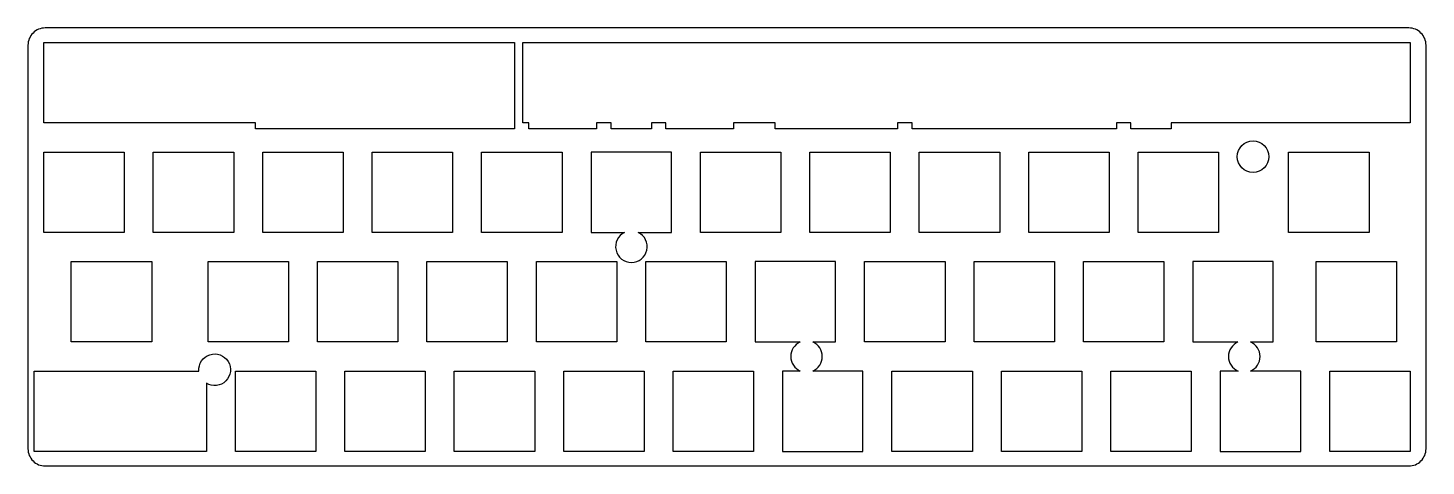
# Model space of a CAD drawing. Header units: millimetres. Extents: x -234 to 10, y -10 to 67.
import ezdxf

# ---------------------------------------------------------------- set-up
doc = ezdxf.new("R2010")
doc.units = ezdxf.units.MM
doc.layers.get('0').update_dxf_attribs({"linetype": 'CONTINUOUS'})

msp = doc.modelspace()

# ---------------------------------------------------------------- linework, layer by layer
for points in [[(6.77, 66.68), (-230.61, 66.68, 0.414214), (-233.61, 63.68), (-233.61, -6.52, 0.414214), (-230.61, -9.52), (6.77, -9.52, 0.414214), (9.77, -6.52), (9.77, 63.68, 0.414214)], [(-129.76, 31.1, 4.354733), (-127.36, 31.1), (-121.59, 31.1), (-121.59, 45.1), (-135.59, 45.1), (-135.59, 31.1)], [(-96.99, 7, 0.657649), (-96.98, 12.05), (-93.01, 12.05), (-93.01, 26.05), (-107.01, 26.05), (-107.01, 12.05), (-99.17, 12.05, 0.657649), (-99.16, 7), (-102.25, 7), (-102.25, -7), (-88.25, -7), (-88.25, 7)], [(-20.79, 7, 0.657649), (-20.78, 12.05), (-16.81, 12.05), (-16.81, 26.05), (-30.81, 26.05), (-30.81, 12.05), (-22.97, 12.05, 0.657649), (-22.96, 7), (-26.05, 7), (-26.05, -7), (-12.05, -7), (-12.05, 7)], [(-202.55, -7), (-232.53, -7), (-232.53, 7), (-203.85, 7, -4.183301), (-202.55, 4.88)]]:
    msp.add_lwpolyline(points, format="xyb", close=True)
for points in [[(-194, 49.15), (-194, 50.15), (-230.84, 50.15), (-230.84, 64.15), (-148.93, 64.15), (-148.93, 49.15)], [(-44.13, 49.15), (-79.67, 49.15), (-79.67, 50.15), (-82.26, 50.15), (-82.26, 49.15), (-103.54, 49.15), (-103.54, 50.15), (-110.77, 50.15), (-110.77, 49.15), (-122.56, 49.15), (-122.56, 50.15), (-125.06, 50.15), (-125.06, 49.15), (-132.06, 49.15), (-132.06, 50.15), (-134.64, 50.15), (-134.64, 49.15), (-146.41, 49.15), (-146.41, 50.15), (-147.49, 50.15), (-147.49, 64.15), (7, 64.15), (7, 50.15), (-34.6, 50.15), (-34.6, 49.15), (-41.6, 49.15), (-41.6, 50.15), (-44.13, 50.15)], [(-230.84, 45.1), (-216.84, 45.1), (-216.84, 31.1), (-230.84, 31.1)], [(-211.79, 31.1), (-211.79, 45.1), (-197.79, 45.1), (-197.79, 31.1)], [(-178.74, 45.1), (-178.74, 31.1), (-192.74, 31.1), (-192.74, 45.1)], [(-173.69, 45.1), (-159.69, 45.1), (-159.69, 31.1), (-173.69, 31.1)], [(-154.64, 31.1), (-154.64, 45.1), (-140.64, 45.1), (-140.64, 31.1)], [(-102.54, 31.1), (-116.54, 31.1), (-116.54, 45.1), (-102.54, 45.1)], [(-83.49, 31.1), (-97.49, 31.1), (-97.49, 45.1), (-83.49, 45.1)], [(-64.44, 45.1), (-64.44, 31.1), (-78.44, 31.1), (-78.44, 45.1)], [(-45.39, 45.1), (-45.39, 31.1), (-59.39, 31.1), (-59.39, 45.1)], [(-40.34, 31.1), (-40.34, 45.1), (-26.34, 45.1), (-26.34, 31.1)], [(-14.14, 45.1), (-0.14, 45.1), (-0.14, 31.1), (-14.14, 31.1)], [(-212.07, 26.05), (-212.07, 12.05), (-226.08, 12.05), (-226.08, 26.05)], [(-188.26, 26.05), (-188.26, 12.05), (-202.26, 12.05), (-202.26, 26.05)], [(-169.21, 12.05), (-183.21, 12.05), (-183.21, 26.05), (-169.21, 26.05)], [(-150.16, 12.05), (-164.16, 12.05), (-164.16, 26.05), (-150.16, 26.05)], [(-145.11, 12.05), (-145.11, 26.05), (-131.11, 26.05), (-131.11, 12.05)], [(-112.06, 12.05), (-126.06, 12.05), (-126.06, 26.05), (-112.06, 26.05)], [(-73.96, 26.05), (-73.96, 12.05), (-87.96, 12.05), (-87.96, 26.05)], [(-54.91, 12.05), (-68.91, 12.05), (-68.91, 26.05), (-54.91, 26.05)], [(-35.86, 12.05), (-49.86, 12.05), (-49.86, 26.05), (-35.86, 26.05)], [(-9.38, 26.05), (4.62, 26.05), (4.62, 12.05), (-9.38, 12.05)], [(-197.5, 7), (-183.5, 7), (-183.5, -7), (-197.5, -7)], [(-178.45, 7), (-164.45, 7), (-164.45, -7), (-178.45, -7)], [(-145.4, -7), (-159.4, -7), (-159.4, 7), (-145.4, 7)], [(-140.35, 7), (-126.35, 7), (-126.35, -7), (-140.35, -7)], [(-121.3, -7), (-121.3, 7), (-107.3, 7), (-107.3, -7)], [(-83.2, 7), (-69.2, 7), (-69.2, -7), (-83.2, -7)], [(-50.15, -7), (-64.15, -7), (-64.15, 7), (-50.15, 7)], [(-31.1, -7), (-45.1, -7), (-45.1, 7), (-31.1, 7)], [(7, 7), (7, -7), (-7, -7), (-7, 7)]]:
    msp.add_lwpolyline(points, close=True)
msp.add_circle((-20.33, 44.28), 2.75)

doc.saveas('drawing.dxf')
